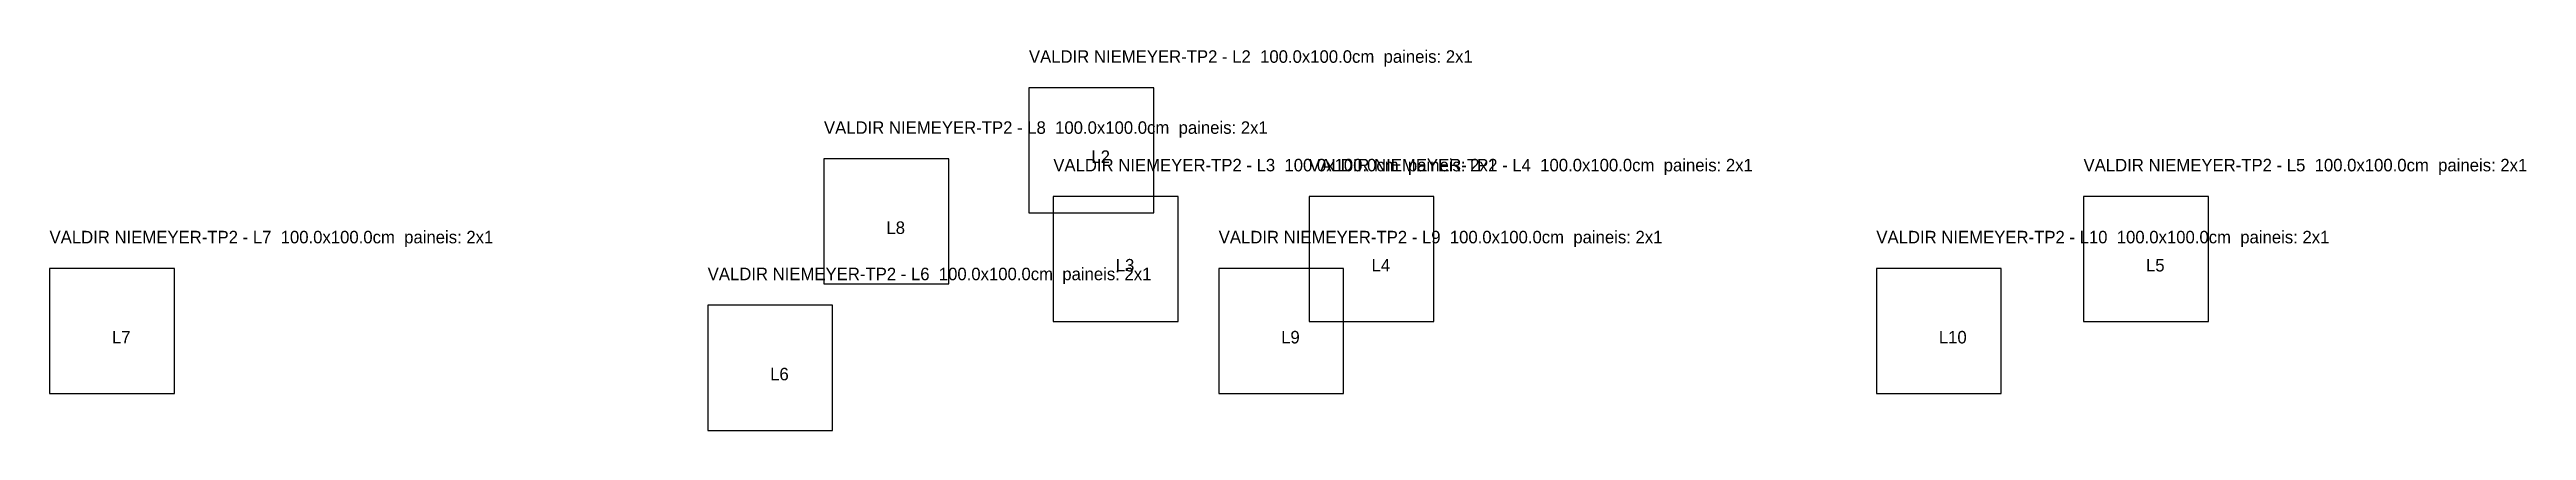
# Model space of a CAD drawing. Header units: metres. Extents: x 94993 to 290406, y 19592 to 59820.
# Drawn here: x 94993 to 96976, y 19592 to 19896 of the extents above.
import ezdxf

# ---------------------------------------------------------------- set-up
doc = ezdxf.new("R2010")
doc.units = ezdxf.units.M

msp = doc.modelspace()

# ---------------------------------------------------------------- linework, layer by layer
at = {"layer": 'Paineis'}
for points in [[(95776.65, 19765.56), (95876.65, 19765.56), (95876.65, 19865.56), (95776.65, 19865.56)], [(95612.55, 19708.8), (95712.55, 19708.8), (95712.55, 19808.8), (95612.55, 19808.8)], [(95796.15, 19678.81), (95896.15, 19678.81), (95896.15, 19778.81), (95796.15, 19778.81)], [(96000.91, 19678.81), (96100.91, 19678.81), (96100.91, 19778.81), (96000.91, 19778.81)], [(96620.91, 19678.81), (96720.91, 19678.81), (96720.91, 19778.81), (96620.91, 19778.81)], [(94992.55, 19621.28), (95092.55, 19621.28), (95092.55, 19721.28), (94992.55, 19721.28)], [(95928.56, 19621.28), (96028.56, 19621.28), (96028.56, 19721.28), (95928.56, 19721.28)], [(96455.06, 19621.28), (96555.06, 19621.28), (96555.06, 19721.28), (96455.06, 19721.28)], [(95519.45, 19591.81), (95619.45, 19591.81), (95619.45, 19691.81), (95519.45, 19691.81)]]:
    msp.add_lwpolyline(points, close=True, dxfattribs=at)

# ---------------------------------------------------------------- texts
at = {"layer": 'NOMENCLATURA', "char_height": 10, "attachment_point": 1}
for s, insert in [('VALDIR NIEMEYER-TP2 - L2  100.0x100.0cm  paineis: 2x1', (95776.65, 19895.56)), ('VALDIR NIEMEYER-TP2 - L8  100.0x100.0cm  paineis: 2x1', (95612.55, 19838.8)), ('VALDIR NIEMEYER-TP2 - L3  100.0x100.0cm  paineis: 2x1', (95796.15, 19808.81)), ('VALDIR NIEMEYER-TP2 - L4  100.0x100.0cm  paineis: 2x1', (96000.91, 19808.81)), ('VALDIR NIEMEYER-TP2 - L5  100.0x100.0cm  paineis: 2x1', (96620.91, 19808.81)), ('VALDIR NIEMEYER-TP2 - L7  100.0x100.0cm  paineis: 2x1', (94992.55, 19751.28)), ('VALDIR NIEMEYER-TP2 - L9  100.0x100.0cm  paineis: 2x1', (95928.56, 19751.28)), ('VALDIR NIEMEYER-TP2 - L10  100.0x100.0cm  paineis: 2x1', (96455.06, 19751.28)), ('VALDIR NIEMEYER-TP2 - L6  100.0x100.0cm  paineis: 2x1', (95519.45, 19721.81))]:
    msp.add_mtext(s, dxfattribs=dict(at, insert=insert))
at = {"layer": 'Texto Secao', "char_height": 10, "attachment_point": 1}
for s, insert in [('L2', (95826.65, 19815.56)), ('L8', (95662.55, 19758.8)), ('L3', (95846.15, 19728.81)), ('L4', (96050.91, 19728.81)), ('L5', (96670.91, 19728.81)), ('L7', (95042.55, 19671.28)), ('L9', (95978.56, 19671.28)), ('L10', (96505.06, 19671.28)), ('L6', (95569.45, 19641.81))]:
    msp.add_mtext(s, dxfattribs=dict(at, insert=insert))

doc.saveas('drawing.dxf')
